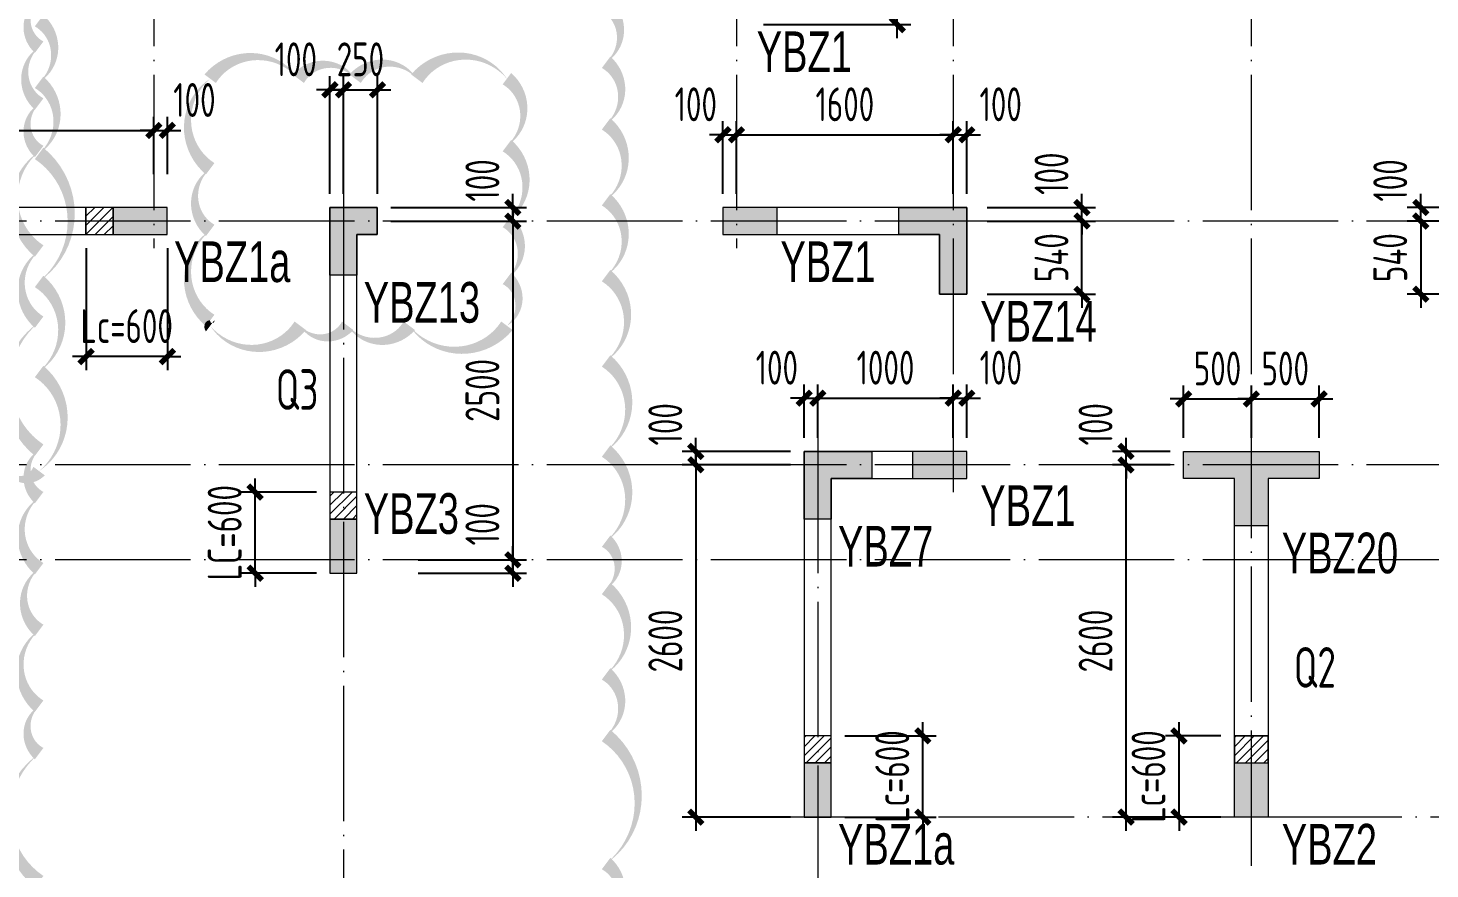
# Model space of a CAD drawing. Extents: x 5874492 to 7194610, y -939842 to -279257.
# Drawn here: x 6295517 to 6305863, y -599403 to -593195 of the extents above; entities that cross this region are included whole.
import ezdxf
from ezdxf.enums import TextEntityAlignment as Align

# ---------------------------------------------------------------- set-up
doc = ezdxf.new("R2010")
doc.units = 0
doc.header["$LTSCALE"] = 1000
doc.linetypes.add('DOTE', pattern=[2.42, 2, -0.2, 0.02, -0.2])
for name, color, linetype, lineweight in [('A-轴线-塔楼', 1, 'DOTE', 9), ('A-轴线-隔墙', 41, 'DOTE', 9), ('S-基础-HATCH', 251, 'Continuous', 20), ('S-墙柱-COLU', 50, 'Continuous', 20), ('S-墙柱-DIM', 3, 'Continuous', 20), ('S-墙柱-Lc填充', 8, 'Continuous', 20), ('S-墙柱-WALL', 6, 'Continuous', 20), ('S-墙柱-编号', 4, 'Continuous', 20), ('S-轴网-轴线', 1, 'DOTE', 9), ('S-通用-TEXT', 7, 'Continuous', 20)]:
    doc.layers.add(name, color=color, linetype=linetype, lineweight=lineweight)
doc.layers.add('S-活动层-非打印1', color=170, linetype='Continuous', plot=False)
doc.styles.add('BW_Dim', font='Bweng.shx', dxfattribs={"width": 0.7, "bigfont": 'hztxt.shx'})
doc.styles.add('TSSD_Dimension', font='tssdeng.shx', dxfattribs={"width": 0.7, "bigfont": 'tssdchn.shx'})
doc.styles.add('TSSD_Rein', font='tssdeng.shx', dxfattribs={"width": 0.7, "bigfont": 'hztxt.shx'})
doc.dimstyles.new('TSSD_100_100', dxfattribs={"dimtxt": 250, "dimasz": 100, "dimexe": 100, "dimexo": 100, "dimgap": 100, "dimtad": 1, "dimdec": 0, "dimzin": 0, "dimdsep": 46, "dimtxsty": 'TSSD_Dimension', "dimblk": 'ARCHTICK', "dimcen": 0, "dimdle": 100, "dimclrt": 7, "dimadec": 0, "dimazin": 0, "dimtfac": 1, "dimtdec": 0, "dimtix": 1, "dimtmove": 2, "dimatfit": 0, "dimfxl": 0, "dimtolj": 1, "dimtzin": 0, "dimarcsym": 0})

# ---------------------------------------------------------------- blocks, each defined once
blk = doc.blocks.new('_ArchTick')
at = {"color": 0, "linetype": 'ByBlock', "const_width": 0.4}
blk.add_lwpolyline([(-0.5, -0.5), (0.5, 0.5)], dxfattribs=at)
blk = doc.blocks.new('*D533')
at = {"layer": 'Defpoints', "color": 0, "transparency": 16777216}
for p in [(6297193, -596620), (6297745, -596620), (6297745, -597220)]:
    blk.add_point(p, dxfattribs=at)
at = {"layer": 'S-墙柱-DIM', "color": 0, "lineweight": -2, "transparency": 16777216}
for p, q in [((6297193, -596620), (6297193, -596520)), ((6297645, -596620), (6297093, -596620)), ((6297193, -597220), (6297193, -596620)), ((6297645, -597220), (6297093, -597220)), ((6297193, -597220), (6297193, -597320))]:
    blk.add_line(p, q, dxfattribs=at)
at = {"layer": 'S-墙柱-DIM', "color": 0, "lineweight": -2, "transparency": 16777216, "xscale": 100, "yscale": 100, "zscale": 100}
for p, rotation in [((6297193, -596620), 270), ((6297193, -597220), 90)]:
    blk.add_blockref('_ArchTick', p, dxfattribs=dict(at, rotation=rotation))
at = {"layer": 'S-墙柱-DIM', "color": 7, "transparency": 16777216, "insert": (6296968, -596920), "char_height": 250, "attachment_point": 5, "rotation": 90, "style": 'TSSD_Dimension'}
blk.add_mtext('\\A1;LC=600', dxfattribs=at)
blk = doc.blocks.new('*D534')
at = {"layer": 'Defpoints', "color": 0, "transparency": 16777216}
for p in [(6295945, -594720), (6296545, -594720), (6295945, -595620)]:
    blk.add_point(p, dxfattribs=at)
at = {"layer": 'S-墙柱-DIM', "color": 0, "lineweight": -2, "transparency": 16777216}
for p, q in [((6295945, -594820), (6295945, -595720)), ((6296545, -594820), (6296545, -595720)), ((6295945, -595620), (6295845, -595620)), ((6296545, -595620), (6295945, -595620)), ((6296545, -595620), (6296645, -595620))]:
    blk.add_line(p, q, dxfattribs=at)
at = {"layer": 'S-墙柱-DIM', "color": 0, "lineweight": -2, "transparency": 16777216, "xscale": 100, "yscale": 100, "zscale": 100}
blk.add_blockref('_ArchTick', (6295945, -595620), dxfattribs=at)
at = {"layer": 'S-墙柱-DIM', "color": 0, "lineweight": -2, "transparency": 16777216, "xscale": 100, "yscale": 100, "zscale": 100, "rotation": 180}
blk.add_blockref('_ArchTick', (6296545, -595620), dxfattribs=at)
at = {"layer": 'S-墙柱-DIM', "color": 7, "transparency": 16777216, "insert": (6296245, -595395), "char_height": 250, "attachment_point": 5, "style": 'TSSD_Dimension'}
blk.add_mtext('\\A1;Lc=600', dxfattribs=at)
blk = doc.blocks.new('*D548')
at = {"layer": 'Defpoints', "color": 0, "transparency": 16777216}
for p in [(6304011, -598420), (6304420, -598420), (6304420, -599020)]:
    blk.add_point(p, dxfattribs=at)
at = {"layer": 'S-墙柱-DIM', "color": 0, "lineweight": -2, "transparency": 16777216}
for p, q in [((6304320, -598420), (6303911, -598420)), ((6304011, -598420), (6304011, -598320)), ((6304011, -599020), (6304011, -598420)), ((6304320, -599020), (6303911, -599020)), ((6304011, -599020), (6304011, -599120))]:
    blk.add_line(p, q, dxfattribs=at)
at = {"layer": 'S-墙柱-DIM', "color": 0, "lineweight": -2, "transparency": 16777216, "xscale": 100, "yscale": 100, "zscale": 100}
for p, rotation in [((6304011, -598420), 270), ((6304011, -599020), 90)]:
    blk.add_blockref('_ArchTick', p, dxfattribs=dict(at, rotation=rotation))
at = {"layer": 'S-墙柱-DIM', "color": 7, "transparency": 16777216, "insert": (6303786, -598720), "char_height": 250, "attachment_point": 5, "rotation": 90, "style": 'TSSD_Dimension'}
blk.add_mtext('\\A1;Lc=600', dxfattribs=at)
blk = doc.blocks.new('*D549')
at = {"layer": 'Defpoints', "color": 0, "transparency": 16777216}
for p in [(6301445, -598420), (6302120, -598420), (6301445, -599020)]:
    blk.add_point(p, dxfattribs=at)
at = {"layer": 'S-墙柱-DIM', "color": 0, "lineweight": -2, "transparency": 16777216}
for p, q in [((6301545, -598420), (6302220, -598420)), ((6302120, -598420), (6302120, -598320)), ((6302120, -599020), (6302120, -598420)), ((6301545, -599020), (6302220, -599020)), ((6302120, -599020), (6302120, -599120))]:
    blk.add_line(p, q, dxfattribs=at)
at = {"layer": 'S-墙柱-DIM', "color": 0, "lineweight": -2, "transparency": 16777216, "xscale": 100, "yscale": 100, "zscale": 100}
for p, rotation in [((6302120, -598420), 270), ((6302120, -599020), 90)]:
    blk.add_blockref('_ArchTick', p, dxfattribs=dict(at, rotation=rotation))
at = {"layer": 'S-墙柱-DIM', "color": 7, "transparency": 16777216, "insert": (6301895, -598720), "char_height": 250, "attachment_point": 5, "rotation": 90, "style": 'TSSD_Dimension'}
blk.add_mtext('\\A1;Lc=600', dxfattribs=at)
blk = doc.blocks.new('*D589')
at = {"layer": 'Defpoints', "color": 0, "transparency": 16777216}
for p in [(6305795, -594520), (6306595, -594520), (6306595, -594620)]:
    blk.add_point(p, dxfattribs=at)
at = {"layer": 'S-墙柱-DIM', "color": 0, "lineweight": -2, "transparency": 16777216}
for p, q in [((6305795, -594520), (6305795, -594420)), ((6306495, -594520), (6305695, -594520)), ((6305795, -594620), (6305795, -594520)), ((6306495, -594620), (6305695, -594620)), ((6305795, -594620), (6305795, -594720))]:
    blk.add_line(p, q, dxfattribs=at)
at = {"layer": 'S-墙柱-DIM', "color": 0, "lineweight": -2, "transparency": 16777216, "xscale": 100, "yscale": 100, "zscale": 100}
for p, rotation in [((6305795, -594520), 270), ((6305795, -594620), 90)]:
    blk.add_blockref('_ArchTick', p, dxfattribs=dict(at, rotation=rotation))
at = {"layer": 'S-墙柱-DIM', "color": 7, "transparency": 16777216, "insert": (6305570, -594320), "char_height": 250, "attachment_point": 5, "rotation": 90, "style": 'TSSD_Dimension'}
blk.add_mtext('\\A1;100', dxfattribs=at)
blk = doc.blocks.new('*D590')
at = {"layer": 'Defpoints', "color": 0, "transparency": 16777216}
for p in [(6306595, -594620), (6305795, -595160), (6306595, -595160)]:
    blk.add_point(p, dxfattribs=at)
at = {"layer": 'S-墙柱-DIM', "color": 0, "lineweight": -2, "transparency": 16777216}
for p, q in [((6305795, -594620), (6305795, -594520)), ((6306495, -594620), (6305695, -594620)), ((6305795, -594620), (6305795, -595160)), ((6306495, -595160), (6305695, -595160)), ((6305795, -595160), (6305795, -595260))]:
    blk.add_line(p, q, dxfattribs=at)
at = {"layer": 'S-墙柱-DIM', "color": 0, "lineweight": -2, "transparency": 16777216, "xscale": 100, "yscale": 100, "zscale": 100}
for p, rotation in [((6305795, -594620), 270), ((6305795, -595160), 90)]:
    blk.add_blockref('_ArchTick', p, dxfattribs=dict(at, rotation=rotation))
at = {"layer": 'S-墙柱-DIM', "color": 7, "transparency": 16777216, "insert": (6305570, -594890), "char_height": 250, "attachment_point": 5, "rotation": 90, "style": 'TSSD_Dimension'}
blk.add_mtext('\\A1;540', dxfattribs=at)
blk = doc.blocks.new('*D600')
at = {"layer": 'Defpoints', "color": 0, "transparency": 16777216}
for p in [(6305045, -595933), (6304545, -596320), (6305045, -596320)]:
    blk.add_point(p, dxfattribs=at)
at = {"layer": 'S-墙柱-DIM', "color": 0, "lineweight": -2, "transparency": 16777216}
for p, q in [((6304545, -596220), (6304545, -595833)), ((6305045, -596220), (6305045, -595833)), ((6304545, -595933), (6304445, -595933)), ((6304545, -595933), (6305045, -595933)), ((6305045, -595933), (6305145, -595933))]:
    blk.add_line(p, q, dxfattribs=at)
at = {"layer": 'S-墙柱-DIM', "color": 0, "lineweight": -2, "transparency": 16777216, "xscale": 100, "yscale": 100, "zscale": 100}
blk.add_blockref('_ArchTick', (6304545, -595933), dxfattribs=at)
at = {"layer": 'S-墙柱-DIM', "color": 0, "lineweight": -2, "transparency": 16777216, "xscale": 100, "yscale": 100, "zscale": 100, "rotation": 180}
blk.add_blockref('_ArchTick', (6305045, -595933), dxfattribs=at)
at = {"layer": 'S-墙柱-DIM', "color": 7, "transparency": 16777216, "insert": (6304795, -595708), "char_height": 250, "attachment_point": 5, "style": 'TSSD_Dimension'}
blk.add_mtext('\\A1;500', dxfattribs=at)
blk = doc.blocks.new('*D601')
at = {"layer": 'Defpoints', "color": 0, "transparency": 16777216}
for p in [(6304545, -595933), (6304045, -596320), (6304545, -596320)]:
    blk.add_point(p, dxfattribs=at)
at = {"layer": 'S-墙柱-DIM', "color": 0, "lineweight": -2, "transparency": 16777216}
for p, q in [((6304045, -596220), (6304045, -595833)), ((6304545, -596220), (6304545, -595833)), ((6304045, -595933), (6303945, -595933)), ((6304045, -595933), (6304545, -595933)), ((6304545, -595933), (6304645, -595933))]:
    blk.add_line(p, q, dxfattribs=at)
at = {"layer": 'S-墙柱-DIM', "color": 0, "lineweight": -2, "transparency": 16777216, "xscale": 100, "yscale": 100, "zscale": 100}
blk.add_blockref('_ArchTick', (6304045, -595933), dxfattribs=at)
at = {"layer": 'S-墙柱-DIM', "color": 0, "lineweight": -2, "transparency": 16777216, "xscale": 100, "yscale": 100, "zscale": 100, "rotation": 180}
blk.add_blockref('_ArchTick', (6304545, -595933), dxfattribs=at)
at = {"layer": 'S-墙柱-DIM', "color": 7, "transparency": 16777216, "insert": (6304295, -595708), "char_height": 250, "attachment_point": 5, "style": 'TSSD_Dimension'}
blk.add_mtext('\\A1;500', dxfattribs=at)
blk = doc.blocks.new('*D602')
at = {"layer": 'Defpoints', "color": 0, "transparency": 16777216}
for p in [(6303620, -596320), (6304045, -596320), (6304045, -596420)]:
    blk.add_point(p, dxfattribs=at)
at = {"layer": 'S-墙柱-DIM', "color": 0, "lineweight": -2, "transparency": 16777216}
for p, q in [((6303620, -596320), (6303620, -596220)), ((6303945, -596320), (6303520, -596320)), ((6303620, -596420), (6303620, -596320)), ((6303945, -596420), (6303520, -596420)), ((6303620, -596420), (6303620, -596520))]:
    blk.add_line(p, q, dxfattribs=at)
at = {"layer": 'S-墙柱-DIM', "color": 0, "lineweight": -2, "transparency": 16777216, "xscale": 100, "yscale": 100, "zscale": 100}
for p, rotation in [((6303620, -596320), 270), ((6303620, -596420), 90)]:
    blk.add_blockref('_ArchTick', p, dxfattribs=dict(at, rotation=rotation))
at = {"layer": 'S-墙柱-DIM', "color": 7, "transparency": 16777216, "insert": (6303395, -596120), "char_height": 250, "attachment_point": 5, "rotation": 90, "style": 'TSSD_Dimension'}
blk.add_mtext('\\A1;100', dxfattribs=at)
blk = doc.blocks.new('*D603')
at = {"layer": 'Defpoints', "color": 0, "transparency": 16777216}
for p in [(6303620, -596420), (6304045, -596420), (6304045, -599020)]:
    blk.add_point(p, dxfattribs=at)
at = {"layer": 'S-墙柱-DIM', "color": 0, "lineweight": -2, "transparency": 16777216}
for p, q in [((6303620, -599120), (6303620, -596320)), ((6303945, -596420), (6303520, -596420)), ((6303945, -599020), (6303520, -599020))]:
    blk.add_line(p, q, dxfattribs=at)
at = {"layer": 'S-墙柱-DIM', "color": 0, "lineweight": -2, "transparency": 16777216, "xscale": 100, "yscale": 100, "zscale": 100}
for p, rotation in [((6303620, -596420), 90), ((6303620, -599020), 270)]:
    blk.add_blockref('_ArchTick', p, dxfattribs=dict(at, rotation=rotation))
at = {"layer": 'S-墙柱-DIM', "color": 7, "transparency": 16777216, "insert": (6303395, -597720), "char_height": 250, "attachment_point": 5, "rotation": 90, "style": 'TSSD_Dimension'}
blk.add_mtext('\\A1;2600', dxfattribs=at)
blk = doc.blocks.new('*D604')
at = {"layer": 'Defpoints', "color": 0, "transparency": 16777216}
for p in [(6301345, -595927), (6301245, -596320), (6301345, -596320)]:
    blk.add_point(p, dxfattribs=at)
at = {"layer": 'S-墙柱-DIM', "color": 0, "lineweight": -2, "transparency": 16777216}
for p, q in [((6301245, -596220), (6301245, -595827)), ((6301345, -596220), (6301345, -595827)), ((6301245, -595927), (6301145, -595927)), ((6301245, -595927), (6301345, -595927)), ((6301345, -595927), (6301445, -595927))]:
    blk.add_line(p, q, dxfattribs=at)
at = {"layer": 'S-墙柱-DIM', "color": 0, "lineweight": -2, "transparency": 16777216, "xscale": 100, "yscale": 100, "zscale": 100}
blk.add_blockref('_ArchTick', (6301245, -595927), dxfattribs=at)
at = {"layer": 'S-墙柱-DIM', "color": 0, "lineweight": -2, "transparency": 16777216, "xscale": 100, "yscale": 100, "zscale": 100, "rotation": 180}
blk.add_blockref('_ArchTick', (6301345, -595927), dxfattribs=at)
at = {"layer": 'S-墙柱-DIM', "color": 7, "transparency": 16777216, "insert": (6301043, -595702), "char_height": 250, "attachment_point": 5, "style": 'TSSD_Dimension'}
blk.add_mtext('\\A1;100', dxfattribs=at)
blk = doc.blocks.new('*D605')
at = {"layer": 'Defpoints', "color": 0, "transparency": 16777216}
for p in [(6302345, -595927), (6301345, -596320), (6302345, -596320)]:
    blk.add_point(p, dxfattribs=at)
at = {"layer": 'S-墙柱-DIM', "color": 0, "lineweight": -2, "transparency": 16777216}
for p, q in [((6301345, -596220), (6301345, -595827)), ((6302345, -596220), (6302345, -595827)), ((6301245, -595927), (6302445, -595927))]:
    blk.add_line(p, q, dxfattribs=at)
at = {"layer": 'S-墙柱-DIM', "color": 0, "lineweight": -2, "transparency": 16777216, "xscale": 100, "yscale": 100, "zscale": 100, "rotation": 180}
blk.add_blockref('_ArchTick', (6301345, -595927), dxfattribs=at)
at = {"layer": 'S-墙柱-DIM', "color": 0, "lineweight": -2, "transparency": 16777216, "xscale": 100, "yscale": 100, "zscale": 100}
blk.add_blockref('_ArchTick', (6302345, -595927), dxfattribs=at)
at = {"layer": 'S-墙柱-DIM', "color": 7, "transparency": 16777216, "insert": (6301845, -595702), "char_height": 250, "attachment_point": 5, "style": 'TSSD_Dimension'}
blk.add_mtext('\\A1;1000', dxfattribs=at)
blk = doc.blocks.new('*D606')
at = {"layer": 'Defpoints', "color": 0, "transparency": 16777216}
for p in [(6302445, -595927), (6302345, -596320), (6302445, -596320)]:
    blk.add_point(p, dxfattribs=at)
at = {"layer": 'S-墙柱-DIM', "color": 0, "lineweight": -2, "transparency": 16777216}
for p, q in [((6302345, -596220), (6302345, -595827)), ((6302445, -596220), (6302445, -595827)), ((6302345, -595927), (6302245, -595927)), ((6302345, -595927), (6302445, -595927)), ((6302445, -595927), (6302545, -595927))]:
    blk.add_line(p, q, dxfattribs=at)
at = {"layer": 'S-墙柱-DIM', "color": 0, "lineweight": -2, "transparency": 16777216, "xscale": 100, "yscale": 100, "zscale": 100}
blk.add_blockref('_ArchTick', (6302345, -595927), dxfattribs=at)
at = {"layer": 'S-墙柱-DIM', "color": 0, "lineweight": -2, "transparency": 16777216, "xscale": 100, "yscale": 100, "zscale": 100, "rotation": 180}
blk.add_blockref('_ArchTick', (6302445, -595927), dxfattribs=at)
at = {"layer": 'S-墙柱-DIM', "color": 7, "transparency": 16777216, "insert": (6302696, -595702), "char_height": 250, "attachment_point": 5, "style": 'TSSD_Dimension'}
blk.add_mtext('\\A1;100', dxfattribs=at)
blk = doc.blocks.new('*D607')
at = {"layer": 'Defpoints', "color": 0, "transparency": 16777216}
for p in [(6300445, -596320), (6301245, -596320), (6301245, -596420)]:
    blk.add_point(p, dxfattribs=at)
at = {"layer": 'S-墙柱-DIM', "color": 0, "lineweight": -2, "transparency": 16777216}
for p, q in [((6300445, -596320), (6300445, -596220)), ((6301145, -596320), (6300345, -596320)), ((6300445, -596420), (6300445, -596320)), ((6301145, -596420), (6300345, -596420)), ((6300445, -596420), (6300445, -596520))]:
    blk.add_line(p, q, dxfattribs=at)
at = {"layer": 'S-墙柱-DIM', "color": 0, "lineweight": -2, "transparency": 16777216, "xscale": 100, "yscale": 100, "zscale": 100}
for p, rotation in [((6300445, -596320), 270), ((6300445, -596420), 90)]:
    blk.add_blockref('_ArchTick', p, dxfattribs=dict(at, rotation=rotation))
at = {"layer": 'S-墙柱-DIM', "color": 7, "transparency": 16777216, "insert": (6300220, -596120), "char_height": 250, "attachment_point": 5, "rotation": 90, "style": 'TSSD_Dimension'}
blk.add_mtext('\\A1;100', dxfattribs=at)
blk = doc.blocks.new('*D608')
at = {"layer": 'Defpoints', "color": 0, "transparency": 16777216}
for p in [(6301245, -596420), (6300445, -599020), (6301245, -599020)]:
    blk.add_point(p, dxfattribs=at)
at = {"layer": 'S-墙柱-DIM', "color": 0, "lineweight": -2, "transparency": 16777216}
for p, q in [((6300445, -596320), (6300445, -599120)), ((6301145, -596420), (6300345, -596420)), ((6301145, -599020), (6300345, -599020))]:
    blk.add_line(p, q, dxfattribs=at)
at = {"layer": 'S-墙柱-DIM', "color": 0, "lineweight": -2, "transparency": 16777216, "xscale": 100, "yscale": 100, "zscale": 100}
for p, rotation in [((6300445, -596420), 90), ((6300445, -599020), 270)]:
    blk.add_blockref('_ArchTick', p, dxfattribs=dict(at, rotation=rotation))
at = {"layer": 'S-墙柱-DIM', "color": 7, "transparency": 16777216, "insert": (6300220, -597720), "char_height": 250, "attachment_point": 5, "rotation": 90, "style": 'TSSD_Dimension'}
blk.add_mtext('\\A1;2600', dxfattribs=at)
blk = doc.blocks.new('*D613')
at = {"layer": 'Defpoints', "color": 0, "transparency": 16777216}
for p in [(6302445, -593983), (6302345, -594520), (6302445, -594520)]:
    blk.add_point(p, dxfattribs=at)
at = {"layer": 'S-墙柱-DIM', "color": 0, "lineweight": -2, "transparency": 16777216}
for p, q in [((6302345, -594420), (6302345, -593883)), ((6302445, -594420), (6302445, -593883)), ((6302345, -593983), (6302245, -593983)), ((6302345, -593983), (6302445, -593983)), ((6302445, -593983), (6302545, -593983))]:
    blk.add_line(p, q, dxfattribs=at)
at = {"layer": 'S-墙柱-DIM', "color": 0, "lineweight": -2, "transparency": 16777216, "xscale": 100, "yscale": 100, "zscale": 100}
blk.add_blockref('_ArchTick', (6302345, -593983), dxfattribs=at)
at = {"layer": 'S-墙柱-DIM', "color": 0, "lineweight": -2, "transparency": 16777216, "xscale": 100, "yscale": 100, "zscale": 100, "rotation": 180}
blk.add_blockref('_ArchTick', (6302445, -593983), dxfattribs=at)
at = {"layer": 'S-墙柱-DIM', "color": 7, "transparency": 16777216, "insert": (6302695, -593758), "char_height": 250, "attachment_point": 5, "style": 'TSSD_Dimension'}
blk.add_mtext('\\A1;100', dxfattribs=at)
blk = doc.blocks.new('*D614')
at = {"layer": 'Defpoints', "color": 0, "transparency": 16777216}
for p in [(6302345, -593983), (6300745, -594520), (6302345, -594520)]:
    blk.add_point(p, dxfattribs=at)
at = {"layer": 'S-墙柱-DIM', "color": 0, "lineweight": -2, "transparency": 16777216}
for p, q in [((6300745, -594420), (6300745, -593883)), ((6302345, -594420), (6302345, -593883)), ((6300645, -593983), (6302445, -593983))]:
    blk.add_line(p, q, dxfattribs=at)
at = {"layer": 'S-墙柱-DIM', "color": 0, "lineweight": -2, "transparency": 16777216, "xscale": 100, "yscale": 100, "zscale": 100, "rotation": 180}
blk.add_blockref('_ArchTick', (6300745, -593983), dxfattribs=at)
at = {"layer": 'S-墙柱-DIM', "color": 0, "lineweight": -2, "transparency": 16777216, "xscale": 100, "yscale": 100, "zscale": 100}
blk.add_blockref('_ArchTick', (6302345, -593983), dxfattribs=at)
at = {"layer": 'S-墙柱-DIM', "color": 7, "transparency": 16777216, "insert": (6301545, -593758), "char_height": 250, "attachment_point": 5, "style": 'TSSD_Dimension'}
blk.add_mtext('\\A1;1600', dxfattribs=at)
blk = doc.blocks.new('*D615')
at = {"layer": 'Defpoints', "color": 0, "transparency": 16777216}
for p in [(6300745, -593983), (6300645, -594520), (6300745, -594520)]:
    blk.add_point(p, dxfattribs=at)
at = {"layer": 'S-墙柱-DIM', "color": 0, "lineweight": -2, "transparency": 16777216}
for p, q in [((6300645, -594420), (6300645, -593883)), ((6300745, -594420), (6300745, -593883)), ((6300645, -593983), (6300545, -593983)), ((6300645, -593983), (6300745, -593983)), ((6300745, -593983), (6300845, -593983))]:
    blk.add_line(p, q, dxfattribs=at)
at = {"layer": 'S-墙柱-DIM', "color": 0, "lineweight": -2, "transparency": 16777216, "xscale": 100, "yscale": 100, "zscale": 100}
blk.add_blockref('_ArchTick', (6300645, -593983), dxfattribs=at)
at = {"layer": 'S-墙柱-DIM', "color": 0, "lineweight": -2, "transparency": 16777216, "xscale": 100, "yscale": 100, "zscale": 100, "rotation": 180}
blk.add_blockref('_ArchTick', (6300745, -593983), dxfattribs=at)
at = {"layer": 'S-墙柱-DIM', "color": 7, "transparency": 16777216, "insert": (6300445, -593758), "char_height": 250, "attachment_point": 5, "style": 'TSSD_Dimension'}
blk.add_mtext('\\A1;100', dxfattribs=at)
blk = doc.blocks.new('*D616')
at = {"layer": 'Defpoints', "color": 0, "transparency": 16777216}
for p in [(6302495, -594520), (6303295, -594520), (6302495, -594620)]:
    blk.add_point(p, dxfattribs=at)
at = {"layer": 'S-墙柱-DIM', "color": 0, "lineweight": -2, "transparency": 16777216}
for p, q in [((6303295, -594520), (6303295, -594420)), ((6302595, -594520), (6303395, -594520)), ((6303295, -594620), (6303295, -594520)), ((6302595, -594620), (6303395, -594620)), ((6303295, -594620), (6303295, -594720))]:
    blk.add_line(p, q, dxfattribs=at)
at = {"layer": 'S-墙柱-DIM', "color": 0, "lineweight": -2, "transparency": 16777216, "xscale": 100, "yscale": 100, "zscale": 100}
for p, rotation in [((6303295, -594520), 270), ((6303295, -594620), 90)]:
    blk.add_blockref('_ArchTick', p, dxfattribs=dict(at, rotation=rotation))
at = {"layer": 'S-墙柱-DIM', "color": 7, "transparency": 16777216, "insert": (6303070, -594270), "char_height": 250, "attachment_point": 5, "rotation": 90, "style": 'TSSD_Dimension'}
blk.add_mtext('\\A1;100', dxfattribs=at)
blk = doc.blocks.new('*D617')
at = {"layer": 'Defpoints', "color": 0, "transparency": 16777216}
for p in [(6302495, -594620), (6303295, -594620), (6302495, -595160)]:
    blk.add_point(p, dxfattribs=at)
at = {"layer": 'S-墙柱-DIM', "color": 0, "lineweight": -2, "transparency": 16777216}
for p, q in [((6303295, -594620), (6303295, -594520)), ((6302595, -594620), (6303395, -594620)), ((6303295, -595160), (6303295, -594620)), ((6302595, -595160), (6303395, -595160)), ((6303295, -595160), (6303295, -595260))]:
    blk.add_line(p, q, dxfattribs=at)
at = {"layer": 'S-墙柱-DIM', "color": 0, "lineweight": -2, "transparency": 16777216, "xscale": 100, "yscale": 100, "zscale": 100}
for p, rotation in [((6303295, -594620), 270), ((6303295, -595160), 90)]:
    blk.add_blockref('_ArchTick', p, dxfattribs=dict(at, rotation=rotation))
at = {"layer": 'S-墙柱-DIM', "color": 7, "transparency": 16777216, "insert": (6303070, -594890), "char_height": 250, "attachment_point": 5, "rotation": 90, "style": 'TSSD_Dimension'}
blk.add_mtext('\\A1;540', dxfattribs=at)
blk = doc.blocks.new('*D618')
at = {"layer": 'Defpoints', "color": 0, "transparency": 16777216}
for p in [(6298095, -593651), (6297845, -594520), (6298095, -594520)]:
    blk.add_point(p, dxfattribs=at)
at = {"layer": 'S-墙柱-DIM', "color": 0, "lineweight": -2, "transparency": 16777216}
for p, q in [((6297845, -594420), (6297845, -593551)), ((6298095, -594420), (6298095, -593551)), ((6297845, -593651), (6297745, -593651)), ((6297845, -593651), (6298095, -593651)), ((6298095, -593651), (6298195, -593651))]:
    blk.add_line(p, q, dxfattribs=at)
at = {"layer": 'S-墙柱-DIM', "color": 0, "lineweight": -2, "transparency": 16777216, "xscale": 100, "yscale": 100, "zscale": 100}
blk.add_blockref('_ArchTick', (6297845, -593651), dxfattribs=at)
at = {"layer": 'S-墙柱-DIM', "color": 0, "lineweight": -2, "transparency": 16777216, "xscale": 100, "yscale": 100, "zscale": 100, "rotation": 180}
blk.add_blockref('_ArchTick', (6298095, -593651), dxfattribs=at)
at = {"layer": 'S-墙柱-DIM', "color": 7, "transparency": 16777216, "insert": (6297970, -593426), "char_height": 250, "attachment_point": 5, "style": 'TSSD_Dimension'}
blk.add_mtext('\\A1;250', dxfattribs=at)
blk = doc.blocks.new('*D619')
at = {"layer": 'Defpoints', "color": 0, "transparency": 16777216}
for p in [(6297845, -593651), (6297745, -594520), (6297845, -594520)]:
    blk.add_point(p, dxfattribs=at)
at = {"layer": 'S-墙柱-DIM', "color": 0, "lineweight": -2, "transparency": 16777216}
for p, q in [((6297745, -594420), (6297745, -593551)), ((6297845, -594420), (6297845, -593551)), ((6297745, -593651), (6297645, -593651)), ((6297745, -593651), (6297845, -593651)), ((6297845, -593651), (6297945, -593651))]:
    blk.add_line(p, q, dxfattribs=at)
at = {"layer": 'S-墙柱-DIM', "color": 0, "lineweight": -2, "transparency": 16777216, "xscale": 100, "yscale": 100, "zscale": 100}
blk.add_blockref('_ArchTick', (6297745, -593651), dxfattribs=at)
at = {"layer": 'S-墙柱-DIM', "color": 0, "lineweight": -2, "transparency": 16777216, "xscale": 100, "yscale": 100, "zscale": 100, "rotation": 180}
blk.add_blockref('_ArchTick', (6297845, -593651), dxfattribs=at)
at = {"layer": 'S-墙柱-DIM', "color": 7, "transparency": 16777216, "insert": (6297493, -593426), "char_height": 250, "attachment_point": 5, "style": 'TSSD_Dimension'}
blk.add_mtext('\\A1;100', dxfattribs=at)
blk = doc.blocks.new('*D620')
at = {"layer": 'Defpoints', "color": 0, "transparency": 16777216}
for p in [(6298095, -594520), (6299095, -594520), (6298095, -594620)]:
    blk.add_point(p, dxfattribs=at)
at = {"layer": 'S-墙柱-DIM', "color": 0, "lineweight": -2, "transparency": 16777216}
for p, q in [((6299095, -594520), (6299095, -594420)), ((6298195, -594520), (6299195, -594520)), ((6299095, -594620), (6299095, -594520)), ((6298195, -594620), (6299195, -594620)), ((6299095, -594620), (6299095, -594720))]:
    blk.add_line(p, q, dxfattribs=at)
at = {"layer": 'S-墙柱-DIM', "color": 0, "lineweight": -2, "transparency": 16777216, "xscale": 100, "yscale": 100, "zscale": 100}
for p, rotation in [((6299095, -594520), 270), ((6299095, -594620), 90)]:
    blk.add_blockref('_ArchTick', p, dxfattribs=dict(at, rotation=rotation))
at = {"layer": 'S-墙柱-DIM', "color": 7, "transparency": 16777216, "insert": (6298870, -594320), "char_height": 250, "attachment_point": 5, "rotation": 90, "style": 'TSSD_Dimension'}
blk.add_mtext('\\A1;100', dxfattribs=at)
blk = doc.blocks.new('*D621')
at = {"layer": 'Defpoints', "color": 0, "transparency": 16777216}
for p in [(6298095, -594620), (6298295, -597120), (6299095, -597120)]:
    blk.add_point(p, dxfattribs=at)
at = {"layer": 'S-墙柱-DIM', "color": 0, "lineweight": -2, "transparency": 16777216}
for p, q in [((6299095, -594520), (6299095, -597220)), ((6298195, -594620), (6299195, -594620)), ((6298395, -597120), (6299195, -597120))]:
    blk.add_line(p, q, dxfattribs=at)
at = {"layer": 'S-墙柱-DIM', "color": 0, "lineweight": -2, "transparency": 16777216, "xscale": 100, "yscale": 100, "zscale": 100}
for p, rotation in [((6299095, -594620), 90), ((6299095, -597120), 270)]:
    blk.add_blockref('_ArchTick', p, dxfattribs=dict(at, rotation=rotation))
at = {"layer": 'S-墙柱-DIM', "color": 7, "transparency": 16777216, "insert": (6298870, -595870), "char_height": 250, "attachment_point": 5, "rotation": 90, "style": 'TSSD_Dimension'}
blk.add_mtext('\\A1;2500', dxfattribs=at)
blk = doc.blocks.new('*D622')
at = {"layer": 'Defpoints', "color": 0, "transparency": 16777216}
for p in [(6298295, -597120), (6299095, -597120), (6298295, -597220)]:
    blk.add_point(p, dxfattribs=at)
at = {"layer": 'S-墙柱-DIM', "color": 0, "lineweight": -2, "transparency": 16777216}
for p, q in [((6299095, -597120), (6299095, -597020)), ((6298395, -597120), (6299195, -597120)), ((6299095, -597220), (6299095, -597120)), ((6298395, -597220), (6299195, -597220)), ((6299095, -597220), (6299095, -597320))]:
    blk.add_line(p, q, dxfattribs=at)
at = {"layer": 'S-墙柱-DIM', "color": 0, "lineweight": -2, "transparency": 16777216, "xscale": 100, "yscale": 100, "zscale": 100}
for p, rotation in [((6299095, -597120), 270), ((6299095, -597220), 90)]:
    blk.add_blockref('_ArchTick', p, dxfattribs=dict(at, rotation=rotation))
at = {"layer": 'S-墙柱-DIM', "color": 7, "transparency": 16777216, "insert": (6298870, -596858), "char_height": 250, "attachment_point": 5, "rotation": 90, "style": 'TSSD_Dimension'}
blk.add_mtext('\\A1;100', dxfattribs=at)
blk = doc.blocks.new('*D627')
at = {"layer": 'Defpoints', "color": 0, "transparency": 16777216}
for p in [(6296445, -593951), (6296445, -594374), (6293745, -594424)]:
    blk.add_point(p, dxfattribs=at)
at = {"layer": 'S-墙柱-DIM', "color": 0, "lineweight": -2, "transparency": 16777216}
for p, q in [((6293745, -594324), (6293745, -593851)), ((6296445, -594274), (6296445, -593851)), ((6293645, -593951), (6296545, -593951))]:
    blk.add_line(p, q, dxfattribs=at)
at = {"layer": 'S-墙柱-DIM', "color": 0, "lineweight": -2, "transparency": 16777216, "xscale": 100, "yscale": 100, "zscale": 100, "rotation": 180}
blk.add_blockref('_ArchTick', (6293745, -593951), dxfattribs=at)
at = {"layer": 'S-墙柱-DIM', "color": 0, "lineweight": -2, "transparency": 16777216, "xscale": 100, "yscale": 100, "zscale": 100}
blk.add_blockref('_ArchTick', (6296445, -593951), dxfattribs=at)
at = {"layer": 'S-墙柱-DIM', "color": 7, "transparency": 16777216, "insert": (6295095, -593726), "char_height": 250, "attachment_point": 5, "style": 'TSSD_Dimension'}
blk.add_mtext('\\A1;2700', dxfattribs=at)
blk = doc.blocks.new('*D628')
at = {"layer": 'Defpoints', "color": 0, "transparency": 16777216}
for p in [(6296545, -593951), (6296445, -594374), (6296545, -594374)]:
    blk.add_point(p, dxfattribs=at)
at = {"layer": 'S-墙柱-DIM', "color": 0, "lineweight": -2, "transparency": 16777216}
for p, q in [((6296445, -594274), (6296445, -593851)), ((6296545, -594274), (6296545, -593851)), ((6296445, -593951), (6296345, -593951)), ((6296445, -593951), (6296545, -593951)), ((6296545, -593951), (6296645, -593951))]:
    blk.add_line(p, q, dxfattribs=at)
at = {"layer": 'S-墙柱-DIM', "color": 0, "lineweight": -2, "transparency": 16777216, "xscale": 100, "yscale": 100, "zscale": 100}
blk.add_blockref('_ArchTick', (6296445, -593951), dxfattribs=at)
at = {"layer": 'S-墙柱-DIM', "color": 0, "lineweight": -2, "transparency": 16777216, "xscale": 100, "yscale": 100, "zscale": 100, "rotation": 180}
blk.add_blockref('_ArchTick', (6296545, -593951), dxfattribs=at)
at = {"layer": 'S-墙柱-DIM', "color": 7, "transparency": 16777216, "insert": (6296745, -593726), "char_height": 250, "attachment_point": 5, "style": 'TSSD_Dimension'}
blk.add_mtext('\\A1;100', dxfattribs=at)
blk = doc.blocks.new('*D649')
at = {"layer": 'Defpoints', "color": 0, "transparency": 16777216}
for p in [(6300845, -591920), (6301932, -591920), (6300845, -593170)]:
    blk.add_point(p, dxfattribs=at)
at = {"layer": 'S-墙柱-DIM', "color": 0, "lineweight": -2, "transparency": 16777216}
for p, q in [((6301932, -593270), (6301932, -591820)), ((6300945, -591920), (6302032, -591920)), ((6300945, -593170), (6302032, -593170))]:
    blk.add_line(p, q, dxfattribs=at)
at = {"layer": 'S-墙柱-DIM', "color": 0, "lineweight": -2, "transparency": 16777216, "xscale": 100, "yscale": 100, "zscale": 100}
for p, rotation in [((6301932, -591920), 90), ((6301932, -593170), 270)]:
    blk.add_blockref('_ArchTick', p, dxfattribs=dict(at, rotation=rotation))
at = {"layer": 'S-墙柱-DIM', "color": 7, "transparency": 16777216, "insert": (6301707, -592545), "char_height": 250, "attachment_point": 5, "rotation": 90, "style": 'TSSD_Dimension'}
blk.add_mtext('\\A1;1250', dxfattribs=at)
blk = doc.blocks.new('A$C3FF375C5')
at = {"layer": 'A-轴线-塔楼', "linetype": 'DOTE', "ltscale": 0.5}
for p, q in [((8800, 18440.3), (8800, 9900)), ((13100, 18440.3), (13100, 9900)), ((14700, 18440.3), (14700, 8100)), ((16900, 18440.3), (16900, -8548.9)), ((10200, 10300), (10200, -8548.9)), ((59891.4, 10100), (-2283.6, 10100)), ((13700, 8500), (13700, -8548.9)), ((59891.4, 8300), (-2283.6, 8300)), ((59891.4, 7600), (-2283.6, 7600)), ((33741.8, 5700), (12955.9, 5700))]:
    blk.add_line(p, q, dxfattribs=at)
at = {"layer": 'A-轴线-隔墙', "ltscale": 0.5}
blk.add_line((33741.8, 5700), (12955.9, 5700), dxfattribs=at)

msp = doc.modelspace()

# ---------------------------------------------------------------- hatches: boundary and pattern name
at = {"layer": 'S-基础-HATCH', "ltscale": 0.2}
for points in [[(6296144.5, -594719.9), (6296544.5, -594719.9), (6296544.5, -594519.9), (6296444.5, -594519.9), (6296144.5, -594519.9)], [(6298094.5, -594719.9), (6298094.5, -594519.9), (6297744.5, -594519.9), (6297744.5, -595019.9), (6297944.5, -595019.9), (6297944.5, -594719.9)], [(6301044.5, -594519.9), (6300644.5, -594519.9), (6300644.5, -594719.9), (6301044.5, -594719.9)], [(6302244.5, -594719.9), (6301944.5, -594719.9), (6301944.5, -594519.9), (6302444.5, -594519.9), (6302444.5, -595159.9), (6302244.5, -595159.9)], [(6301444.5, -596519.9), (6301444.5, -596819.9), (6301244.5, -596819.9), (6301244.5, -596319.9), (6301744.5, -596319.9), (6301744.5, -596519.9)], [(6302444.5, -596519.9), (6302444.5, -596319.9), (6302044.5, -596319.9), (6302044.5, -596519.9)], [(6304419.5, -596519.9), (6304044.5, -596519.9), (6304044.5, -596319.9), (6305044.5, -596319.9), (6305044.5, -596519.9), (6304669.5, -596519.9), (6304669.5, -596869.9), (6304419.5, -596869.9)], [(6297944.5, -597219.9), (6297944.5, -596819.9), (6297744.5, -596819.9), (6297744.5, -597219.9)], [(6301244.5, -598619.9), (6301244.5, -599019.9), (6301444.5, -599019.9), (6301444.5, -598619.9)], [(6304669.5, -599019.9), (6304419.5, -599019.9), (6304419.5, -598619.9), (6304669.5, -598619.9)]]:
    msp.add_hatch(color=256, dxfattribs=at).paths.add_polyline_path(points)
at = {"layer": 'S-墙柱-Lc填充'}
h = msp.add_hatch(dxfattribs=at)
h.set_pattern_fill('ANSI31', color=256, scale=30, style=0)
h.set_pattern_definition([(45, (6937504.024, -657862.782), (-33.6759605, 33.6759605), [])])
h.paths.add_polyline_path([(6295944.5, -594719.9), (6296144.5, -594719.9), (6296144.5, -594519.9), (6295944.5, -594519.9)])
h = msp.add_hatch(dxfattribs=at)
h.set_pattern_fill('ANSI31', color=256, scale=30, style=0)
h.set_pattern_definition([(45, (6939354.024, -660012.784), (-33.6759605, 33.6759605), [])])
h.paths.add_polyline_path([(6297944.5, -596819.9), (6297944.5, -596619.9), (6297744.5, -596619.9), (6297744.5, -596819.9)])
h = msp.add_hatch(dxfattribs=at)
h.set_pattern_fill('ANSI31', color=256, scale=30, style=0)
h.set_pattern_definition([(45, (6942904.024, -661812.784), (-33.6759605, 33.6759605), [])])
h.paths.add_polyline_path([(6301244.5, -598619.9), (6301444.5, -598619.9), (6301444.5, -598419.9), (6301244.5, -598419.9)])
h = msp.add_hatch(dxfattribs=at)
h.set_pattern_fill('ANSI31', color=256, scale=30, style=0)
h.set_pattern_definition([(45, (6946079.024, -661812.784), (-33.6759605, 33.6759605), [])])
h.paths.add_polyline_path([(6304419.5, -598619.9), (6304669.5, -598619.9), (6304669.5, -598419.9), (6304419.5, -598419.9)])

# ---------------------------------------------------------------- linework, layer by layer
at = {"layer": 'S-墙柱-COLU'}
for points in [[(6296144.5, -594719.9), (6296544.5, -594719.9), (6296544.5, -594519.9), (6296444.5, -594519.9), (6296444.5, -594519.9), (6296144.5, -594519.9)], [(6297944.5, -594719.9), (6297944.5, -595019.9), (6297744.5, -595019.9), (6297744.5, -594519.9), (6298094.5, -594519.9), (6298094.5, -594719.9)], [(6301044.5, -594519.9), (6300644.5, -594519.9), (6300644.5, -594719.9), (6301044.5, -594719.9)], [(6302244.5, -594719.9), (6301944.5, -594719.9), (6301944.5, -594519.9), (6302444.5, -594519.9), (6302444.5, -595159.9), (6302244.5, -595159.9)], [(6301444.5, -596519.9), (6301444.5, -596819.9), (6301244.5, -596819.9), (6301244.5, -596319.9), (6301744.5, -596319.9), (6301744.5, -596519.9)], [(6302444.5, -596519.9), (6302444.5, -596319.9), (6302044.5, -596319.9), (6302044.5, -596519.9)], [(6304419.5, -596519.9), (6304044.5, -596519.9), (6304044.5, -596319.9), (6305044.5, -596319.9), (6305044.5, -596519.9), (6304669.5, -596519.9), (6304669.5, -596869.9), (6304419.5, -596869.9)], [(6297744.5, -596819.9), (6297744.5, -597219.9), (6297944.5, -597219.9), (6297944.5, -596819.9)], [(6301244.5, -598619.9), (6301244.5, -599019.9), (6301444.5, -599019.9), (6301444.5, -598619.9)], [(6304669.5, -599019.9), (6304419.5, -599019.9), (6304419.5, -598619.9), (6304669.5, -598619.9)]]:
    msp.add_lwpolyline(points, close=True, dxfattribs=at)
at = {"layer": 'S-墙柱-Lc填充'}
for p, q in [((6295944.5, -594719.9), (6295944.5, -594519.9)), ((6297944.5, -596619.9), (6297744.5, -596619.9)), ((6301444.5, -598419.9), (6301244.5, -598419.9)), ((6304419.5, -598419.9), (6304669.5, -598419.9))]:
    msp.add_line(p, q, dxfattribs=at)
for points in [[(6295944.5, -594719.9), (6296144.5, -594719.9), (6296144.5, -594519.9), (6295944.5, -594519.9)], [(6297744.5, -596819.9), (6297944.5, -596819.9), (6297944.5, -596619.9), (6297744.5, -596619.9)], [(6301244.5, -598619.9), (6301444.5, -598619.9), (6301444.5, -598419.9), (6301244.5, -598419.9)], [(6304419.5, -598619.9), (6304669.5, -598619.9), (6304669.5, -598419.9), (6304419.5, -598419.9)]]:
    msp.add_lwpolyline(points, close=True, dxfattribs=at)
at = {"layer": 'S-墙柱-WALL'}
for points in [[(6293644.5, -590119.9), (6293644.5, -595489.9), (6293844.5, -595489.9), (6293844.5, -594719.9), (6296544.5, -594719.9), (6296544.5, -594519.9), (6296444.5, -594519.9), (6296444.5, -594519.9), (6293844.5, -594519.9), (6293844.5, -589469.9), (6293244.5, -589469.9), (6293244.5, -590119.9)], [(6297744.5, -597219.9), (6297944.5, -597219.9), (6297944.5, -594719.9), (6298094.5, -594719.9), (6298094.5, -594519.9), (6297744.5, -594519.9)], [(6300644.5, -594519.9), (6300644.5, -594719.9), (6302244.5, -594719.9), (6302244.5, -595159.9), (6302444.5, -595159.9), (6302444.5, -594519.9)], [(6301444.5, -596519.9), (6302444.5, -596519.9), (6302444.5, -596319.9), (6301244.5, -596319.9), (6301244.5, -599019.9), (6301444.5, -599019.9)], [(6304669.5, -599019.9), (6304419.5, -599019.9), (6304419.5, -596519.9), (6304044.5, -596519.9), (6304044.5, -596319.9), (6305044.5, -596319.9), (6305044.5, -596519.9), (6304669.5, -596519.9)]]:
    msp.add_lwpolyline(points, close=True, dxfattribs=at)
at = {"layer": 'S-活动层-非打印1', "color": 1}
for points in [[(6295354.6, -596465.3, 0, 105, 0.5), (6295598.5, -596465.3, 0, 105, 0.5), (6295598.5, -595730.3, 0, 105, 0.5), (6295598.5, -595065.3, 0, 105, 0.5), (6295598.5, -594120.3, 0, 105, 0.5), (6295598.5, -593595.3, 0, 105, 0.5), (6295598.5, -593140.3, 0, 105, 0.5), (6295598.5, -592195.3, 0, 105, 0.5), (6295598.5, -591845.3, 0, 105, 0.5), (6295598.5, -591285.3, 0, 105, 0.5), (6295598.5, -590445.3, 0, 105, 0.5), (6295598.5, -589780.3, 0, 105, 0.5), (6295598.5, -589325.3, 0, 105, 0.5), (6295598.5, -588905.3, 0, 105, 0.5), (6295598.5, -588240.3, 0, 105, 0.5), (6295598.5, -587785.3, 0, 105, 0.5), (6295598.5, -587528.5, 0, 105, 0.5), (6295178.5, -587528.5, 0, 105, 0.5)], [(6295598.7, -592986, 0, 105, 0.5), (6295598.7, -593336, 0, 105, 0.5), (6295598.7, -593756, 0, 105, 0.5), (6295598.7, -594106, 0, 105, 0.5), (6295598.7, -594841, 0, 105, 0.5), (6295598.7, -595366, 0, 105, 0.5), (6295598.7, -596311, 0, 105, 0.5), (6295598.7, -596661, 0, 105, 0.5), (6295598.7, -597186, 0, 105, 0.5), (6295598.7, -597641, 0, 105, 0.5), (6295598.7, -598201, 0, 105, 0.5), (6295598.7, -598551, 0, 105, 0.5), (6295598.7, -599496, 0, 105, 0.5)], [(6299783, -599817.6, 0, 105, 0.5), (6299783, -599362.6, 0, 105, 0.5), (6299783, -598417.6, 0, 105, 0.5), (6299783, -597962.6, 0, 105, 0.5), (6299783, -597332.6, 0, 105, 0.5), (6299783, -596982.6, 0, 105, 0.5), (6299783, -596317.6, 0, 105, 0.5), (6299783, -595652.6, 0, 105, 0.5), (6299783, -595022.6, 0, 105, 0.5), (6299783, -594462.6, 0, 105, 0.5), (6299783, -593902.6, 0, 105, 0.5), (6299783, -593447.6, 0, 105, 0.5), (6299783, -593027.6, 0, 105, 0.5)]]:
    msp.add_lwpolyline(points, format="xyseb", dxfattribs=at)
at = {"layer": 'S-活动层-非打印1'}
msp.add_lwpolyline([(6296860.9, -593568.9, 0, 105, 0.5), (6296860.9, -594233.9, 0, 105, 0.5), (6296860.9, -594688.9, 0, 105, 0.5), (6296860.9, -595353.9, 0, 105, 0.5), (6296860.9, -595393, 0, 105, 0.5), (6297525.9, -595393, 0, 105, 0.5), (6297875.9, -595393, 0, 105, 0.5), (6298330.9, -595393, 0, 105, 0.5), (6299051.1, -595393, 0, 105, 0.5), (6299051.1, -595043, 0, 105, 0.5), (6299051.1, -594623, 0, 105, 0.5), (6299051.1, -594063, 0, 105, 0.5), (6299051.1, -593568.9, 0, 105, 0.5), (6298386.1, -593568.9, 0, 105, 0.5), (6297931.1, -593568.9, 0, 105, 0.5), (6297511.1, -593568.9, 0, 105, 0.5)], format="xyseb", close=True, dxfattribs=at)

# ---------------------------------------------------------------- block references
at = {"layer": 'S-轴网-轴线', "ltscale": 0.2}
msp.add_blockref('A$C3FF375C5', (6287644.5, -604719.9), dxfattribs=at)

# ---------------------------------------------------------------- texts
at = {"layer": 'S-墙柱-编号', "style": 'TSSD_Rein', "width": 0.7}
for s, p in [('Q3', (6297344.4, -596013.4)), ('Q2', (6304857.4, -598064.5))]:
    msp.add_text(s, height=300, dxfattribs=at).set_placement(p)
at = {"layer": 'S-通用-TEXT', "style": 'BW_Dim', "width": 0.7}
for s, p in [('YBZ1', (6300894.5, -593219.9)), ('YBZ1a', (6296594.5, -594769.9)), ('YBZ1', (6301069.5, -594769.9)), ('YBZ13', (6297994.5, -595069.9)), ('YBZ14', (6302544.5, -595209.9)), ('YBZ3', (6297994.5, -596628.9)), ('YBZ1', (6302544.5, -596569.9)), ('YBZ7', (6301494.5, -596869.9)), ('YBZ20', (6304769.5, -596919.9)), ('YBZ1a', (6301494.5, -599069.9)), ('YBZ2', (6304769.5, -599069.9))]:
    msp.add_text(s, height=300, dxfattribs=at).set_placement(p, align=Align.TOP_LEFT)

# ---------------------------------------------------------------- dimensions: what is measured, and where the dimension line sits
at = {"layer": 'S-墙柱-DIM'}
for base, p1, p2, picture, middle in [((6301931.7, -591919.9), (6300844.5, -593169.9), (6300844.5, -591919.9), '*D649', (6301706.7, -592544.9)), ((6299094.5, -597119.9), (6298094.5, -594619.9), (6298294.5, -597119.9), '*D621', (6298869.5, -595869.9)), ((6303294.5, -594619.9), (6302494.5, -595159.9), (6302494.5, -594619.9), '*D617', (6303069.5, -594889.9)), ((6305794.5, -595159.9), (6306594.5, -594619.9), (6306594.5, -595159.9), '*D590', (6305569.5, -594889.9)), ((6300444.5, -599019.9), (6301244.5, -596419.9), (6301244.5, -599019.9), '*D608', (6300219.5, -597719.9)), ((6303620.5, -596419.9), (6304044.5, -599019.9), (6304044.5, -596419.9), '*D603', (6303395.5, -597719.9))]:
    dim = msp.add_linear_dim(base=base, p1=p1, p2=p2, angle=90, dimstyle='TSSD_100_100', dxfattribs=at)
    dim.commit()
    dim.dimension.update_dxf_attribs({"geometry": picture, "text_midpoint": middle})
for base, p1, p2, picture, middle in [((6297844.5, -593651), (6297744.5, -594519.9), (6297844.5, -594519.9), '*D619', (6297492.9, -593426)), ((6296544.5, -593950.8), (6296444.5, -594373.6), (6296544.5, -594373.6), '*D628', (6296744.5, -593725.8)), ((6300744.5, -593983.4), (6300644.5, -594519.9), (6300744.5, -594519.9), '*D615', (6300444.5, -593758.4)), ((6302444.5, -593983.4), (6302344.5, -594519.9), (6302444.5, -594519.9), '*D613', (6302694.5, -593758.4)), ((6301344.5, -595926.8), (6301244.5, -596319.9), (6301344.5, -596319.9), '*D604', (6301042.9, -595701.8)), ((6302444.5, -595926.8), (6302344.5, -596319.9), (6302444.5, -596319.9), '*D606', (6302696.1, -595701.8))]:
    dim = msp.add_linear_dim(base=base, p1=p1, p2=p2, dimstyle='TSSD_100_100', dxfattribs=at)
    dim.commit()
    dim.dimension.update_dxf_attribs({"geometry": picture, "text_midpoint": middle, "dimtype": 128})
for base, p1, p2, picture, middle in [((6298094.5, -593651), (6297844.5, -594519.9), (6298094.5, -594519.9), '*D618', (6297969.5, -593426)), ((6296444.5, -593950.8), (6293744.5, -594423.6), (6296444.5, -594373.6), '*D627', (6295094.5, -593725.8)), ((6302344.5, -593983.4), (6300744.5, -594519.9), (6302344.5, -594519.9), '*D614', (6301544.5, -593758.4)), ((6302344.5, -595926.8), (6301344.5, -596319.9), (6302344.5, -596319.9), '*D605', (6301844.5, -595701.8)), ((6304544.5, -595933.2), (6304044.5, -596319.9), (6304544.5, -596319.9), '*D601', (6304294.5, -595708.2)), ((6305044.5, -595933.2), (6304544.5, -596319.9), (6305044.5, -596319.9), '*D600', (6304794.5, -595708.2))]:
    dim = msp.add_linear_dim(base=base, p1=p1, p2=p2, dimstyle='TSSD_100_100', dxfattribs=at)
    dim.commit()
    dim.dimension.update_dxf_attribs({"geometry": picture, "text_midpoint": middle})
for base, p1, p2, picture, middle in [((6299094.5, -594519.9), (6298094.5, -594619.9), (6298094.5, -594519.9), '*D620', (6298869.5, -594319.9)), ((6303294.5, -594519.9), (6302494.5, -594619.9), (6302494.5, -594519.9), '*D616', (6303069.5, -594269.9)), ((6305794.5, -594519.9), (6306594.5, -594619.9), (6306594.5, -594519.9), '*D589', (6305569.5, -594319.9)), ((6300444.5, -596319.9), (6301244.5, -596419.9), (6301244.5, -596319.9), '*D607', (6300219.5, -596119.9)), ((6303620.5, -596319.9), (6304044.5, -596419.9), (6304044.5, -596319.9), '*D602', (6303395.5, -596119.9)), ((6299094.5, -597119.9), (6298294.5, -597219.9), (6298294.5, -597119.9), '*D622', (6298869.5, -596857.5))]:
    dim = msp.add_linear_dim(base=base, p1=p1, p2=p2, angle=90, dimstyle='TSSD_100_100', dxfattribs=at)
    dim.commit()
    dim.dimension.update_dxf_attribs({"geometry": picture, "text_midpoint": middle, "dimtype": 128})
for base, p1, p2, angle, text, picture, middle in [((6295944.5, -595619.9), (6296544.5, -594719.9), (6295944.5, -594719.9), 180, 'Lc=<>', '*D534', (6296244.5, -595394.9)), ((6297193.2, -596619.9), (6297744.5, -597219.9), (6297744.5, -596619.9), 90, 'LC=600', '*D533', (6296968.2, -596919.9)), ((6302120.4, -598419.9), (6301444.5, -599019.9), (6301444.5, -598419.9), 90, 'Lc=<>', '*D549', (6301895.4, -598719.9)), ((6304011.3, -598419.9), (6304419.5, -599019.9), (6304419.5, -598419.9), 90, 'Lc=<>', '*D548', (6303786.3, -598719.9))]:
    dim = msp.add_linear_dim(base=base, p1=p1, p2=p2, angle=angle, text=text, dimstyle='TSSD_100_100', dxfattribs=at)
    dim.commit()
    dim.dimension.update_dxf_attribs({"geometry": picture, "text_midpoint": middle})

doc.saveas('drawing.dxf')
